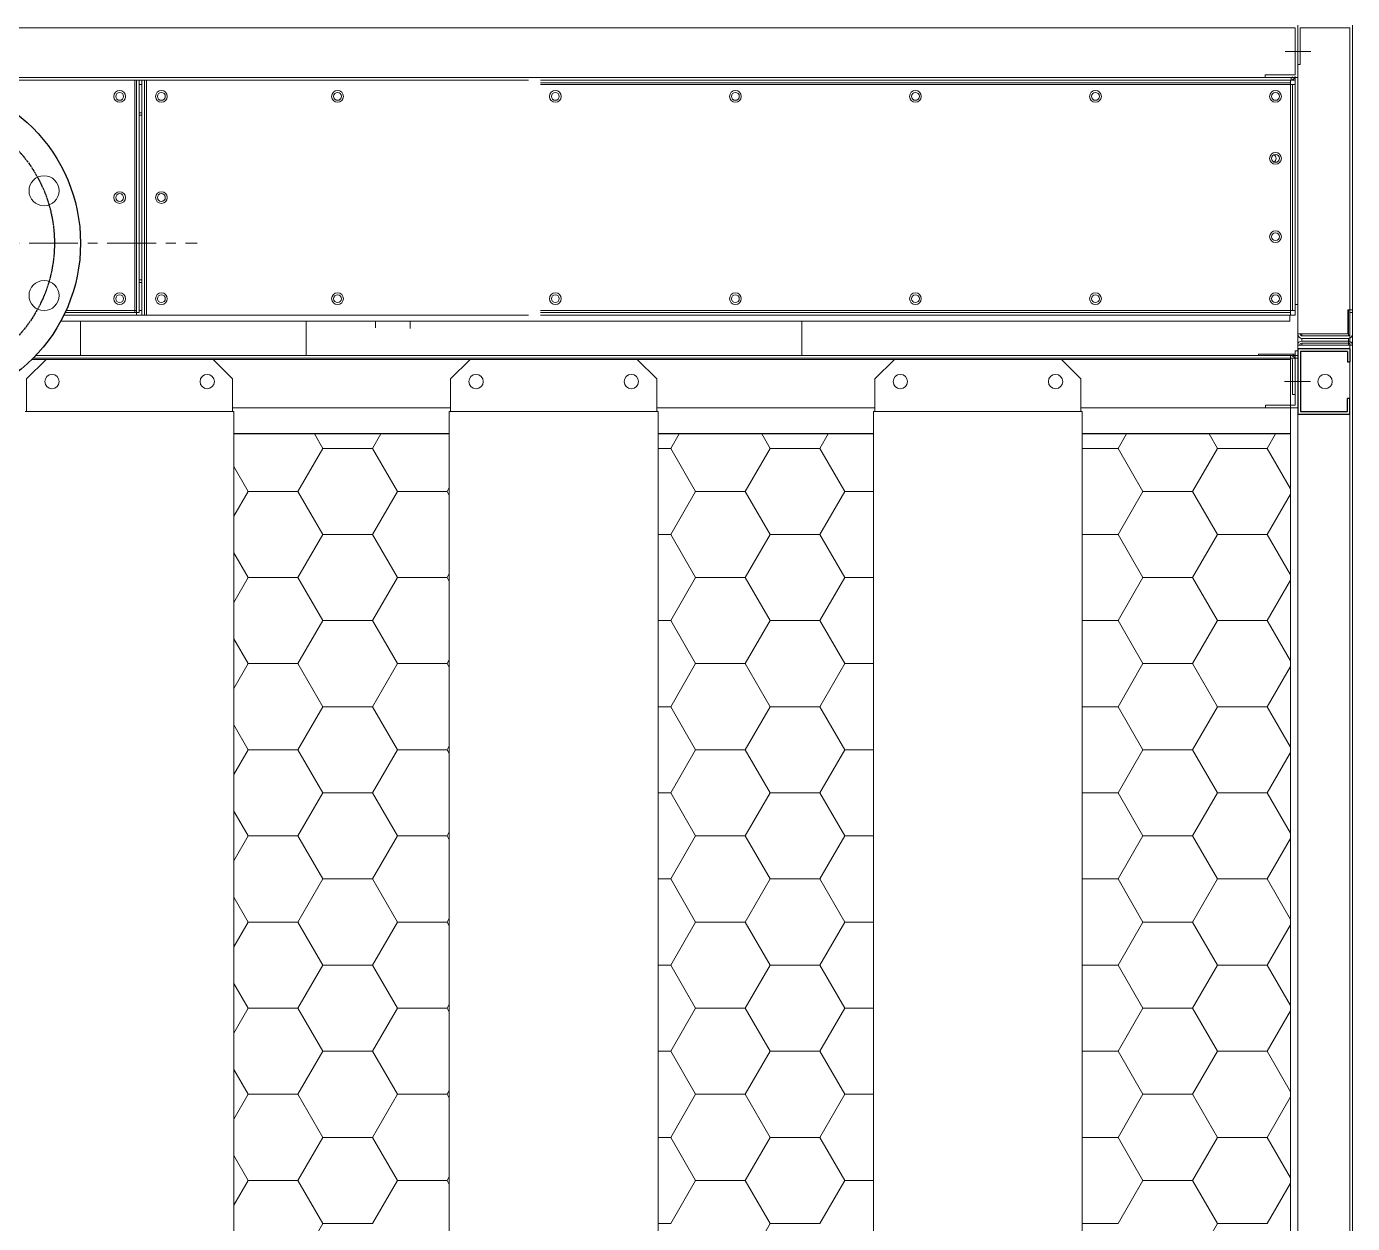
# Model space of a CAD drawing. Header units: millimetres. Extents: x -17070 to 46266, y -291348 to 34996.
# Drawn here: x 21487 to 22503, y 23266 to 24183 of the extents above; entities that cross this region are included whole.
import ezdxf

# ---------------------------------------------------------------- set-up
doc = ezdxf.new("R2010")
doc.units = ezdxf.units.MM
doc.linetypes.add('CENTER', pattern=[2, 1.25, -0.25, 0.25, -0.25])
for name, color, linetype in [('1', 1, 'CENTER'), ('3', 7, 'Continuous'), ('center', 1, 'CENTER')]:
    doc.layers.add(name, color=color, linetype=linetype)

# ---------------------------------------------------------------- blocks, each defined once
blk = doc.blocks.new('435')
for p, q in [((-131382, 21088.8), (-131342, 21088.8)), ((-131382, 21088.8), (-131382, 21078.8)), ((-131380, 21086.8), (-131344, 21086.8)), ((-131380, 21086.8), (-131380, 21078.8)), ((-131344, 21086.8), (-131344, 21040.8)), ((-131342, 21088.8), (-131342, 21038.8)), ((-131342, 21088.8), (-131342, 21038.8)), ((-131380, 21078.8), (-131382, 21078.8)), ((-131382, 21038.8), (-131382, 21050.8)), ((-131382, 21050.8), (-131380, 21050.8)), ((-131380, 21040.8), (-131380, 21050.8)), ((-131344, 21040.8), (-131380, 21040.8)), ((-131342, 21038.8), (-131382, 21038.8))]:
    blk.add_line(p, q)
blk = doc.blocks.new('3')
at = {"lineweight": 20}
for p, q in [((22459, 24181.6), (20347, 24181.6)), ((22459, 24181.6), (22459, 24145.6)), ((22461, 24183.6), (22461, 22383.6)), ((22501, 24181.6), (22463, 24181.6)), ((22463, 24181.6), (22463, 24153.6)), ((22501, 24181.6), (22501, 21808.6)), ((22503, 24183.6), (22503, 21783.6)), ((22461, 24153.6), (22463, 24153.6)), ((21461.9, 24143.6), (22461, 24143.6)), ((22459, 24145.6), (22436, 24145.6)), ((22436, 24143.6), (22436, 24145.6)), ((21486.6, 23912.6), (21501.6, 23927.6)), ((21490.8, 23927.6), (21629.6, 23927.6)), ((22459, 23928.6), (21491.8, 23928.6)), ((22461, 23930.6), (21493.7, 23930.6)), ((21644.6, 23912.6), (21629.6, 23927.6)), ((21811.7, 23912.6), (21826.7, 23927.6)), ((21826.7, 23927.6), (21954.7, 23927.6)), ((21969.7, 23912.6), (21954.7, 23927.6)), ((22136.9, 23912.6), (22151.9, 23927.6)), ((22151.9, 23927.6), (22279.9, 23927.6)), ((22294.9, 23912.6), (22279.9, 23927.6)), ((22459, 23928.6), (22459, 23892.6)), ((21486.6, 23887.6), (21486.6, 23912.6)), ((21644.6, 23887.6), (21644.6, 23912.6)), ((21811.7, 23887.6), (21811.7, 23912.6)), ((21969.7, 23887.6), (21969.7, 23912.6)), ((22136.9, 23887.6), (22136.9, 23912.6)), ((22294.9, 23887.6), (22294.9, 23912.6)), ((21645.6, 23887.6), (21485.6, 23887.6)), ((21811.7, 23890.6), (21644.6, 23890.6)), ((21645.6, 22394.6), (21645.6, 23887.6)), ((21810.7, 22394.6), (21810.7, 23887.6)), ((21970.7, 23887.6), (21810.7, 23887.6)), ((22136.9, 23890.6), (21969.7, 23890.6)), ((21970.7, 22394.6), (21970.7, 23887.6)), ((22135.9, 22394.6), (22135.9, 23887.6)), ((22295.9, 23887.6), (22135.9, 23887.6)), ((22461, 23890.6), (22294.9, 23890.6)), ((22295.9, 22394.6), (22295.9, 23887.6)), ((22436.3, 23892.6), (22436.3, 23890.6)), ((22459, 23892.6), (22436.3, 23892.6))]:
    blk.add_line(p, q, dxfattribs=at)
at = {"color": 7, "lineweight": 20, "ltscale": 0.129444}
blk.add_line((22461, 23947.1), (22461, 24180.1), dxfattribs=at)
at = {"color": 7, "lineweight": 20, "ltscale": 0.108889}
blk.add_line((22503, 24161.6), (22503, 23965.6), dxfattribs=at)
blk.add_line((22503, 24161.6), (22503, 23965.6), dxfattribs=at)
at = {"color": 7, "lineweight": 20, "ltscale": 0.057474}
blk.add_line((21569.5, 24141.6), (21340, 24141.6), dxfattribs=at)
at = {"color": 7, "lineweight": 20}
for p, q in [((22427, 24143.6), (21344.1, 24143.6)), ((22455, 23957), (21512.9, 23957)), ((22461, 22383.6), (22461, 23938.5)), ((22503, 22288.7), (22503, 23938.5)), ((22455.5, 23930.6), (21493.7, 23930.6)), ((21826.5, 23927.4), (21629.8, 23927.4)), ((22455.5, 23927.4), (21954.9, 23927.4)), ((21645.6, 23870.8), (21810.7, 23870.8)), ((21645.6, 23870.6), (21810.7, 23870.6)), ((21970.7, 23870.8), (22135.9, 23870.8)), ((21970.7, 23870.6), (22135.9, 23870.6)), ((22295.9, 23870.8), (22455.5, 23870.8)), ((22295.9, 23870.6), (22455.5, 23870.6))]:
    blk.add_line(p, q, dxfattribs=at)
at = {"color": 7, "lineweight": 20, "ltscale": 0.098056}
blk.add_line((21569.5, 24141.6), (21569.5, 23965.1), dxfattribs=at)
at = {"color": 7, "lineweight": 20, "ltscale": 0.000833333}
for p, q in [((21569.5, 24141.6), (21571, 24141.6)), ((21578.5, 24141.6), (21577, 24141.6)), ((22455.5, 24138.1), (22455.5, 24139.6)), ((22455.5, 24138.1), (22457, 24138.1)), ((21569.5, 23965.1), (21571, 23965.1)), ((21569.5, 23965.1), (21569.5, 23963.6)), ((21578.5, 23961.6), (21577, 23961.6)), ((22455.5, 23965.1), (22457, 23965.1)), ((22455.5, 23965.1), (22455.5, 23963.6))]:
    blk.add_line(p, q, dxfattribs=at)
at = {"color": 7, "lineweight": 20, "ltscale": 0.098889}
for p, q in [((21571, 24141.6), (21571, 23963.6)), ((21573, 24141.6), (21573, 23963.6))]:
    blk.add_line(p, q, dxfattribs=at)
at = {"color": 7, "lineweight": 20, "ltscale": 0.001111}
for p, q in [((21573, 24141.6), (21571, 24141.6)), ((21575, 24141.6), (21573, 24141.6)), ((21577, 24141.6), (21575, 24141.6)), ((22455.5, 24139.6), (22455.5, 24141.6)), ((21575, 24138.1), (21573, 24138.1)), ((22459, 24138.1), (22457, 24138.1)), ((21573, 24116.6), (21575, 24116.6)), ((21573, 24114.6), (21575, 24114.6)), ((21575, 23988.6), (21573, 23988.6)), ((21575, 23986.6), (21573, 23986.6)), ((22461, 23969.6), (22459, 23969.6)), ((21571, 23963.6), (21573, 23963.6)), ((21571, 23961.6), (21571, 23963.6)), ((21575, 23965.1), (21573, 23965.1)), ((21575, 23961.6), (21577, 23961.6)), ((22455.5, 23961.6), (22455.5, 23963.6)), ((22457, 23965.1), (22459, 23965.1)), ((22501, 23963.6), (22503, 23963.6)), ((22459, 23934.1), (22461, 23934.1)), ((22457, 23900.6), (22459, 23900.6))]:
    blk.add_line(p, q, dxfattribs=at)
at = {"color": 7, "lineweight": 20, "ltscale": 0.1}
for p, q in [((21575, 23961.6), (21575, 24141.6)), ((21577, 23961.6), (21577, 24141.6)), ((21578.5, 24141.6), (21578.5, 23961.6))]:
    blk.add_line(p, q, dxfattribs=at)
at = {"color": 7, "lineweight": 20, "ltscale": 0.162778}
for p, q in [((21871.5, 24141.6), (21578.5, 24141.6)), ((21578.5, 23961.6), (21871.5, 23961.6))]:
    blk.add_line(p, q, dxfattribs=at)
at = {"color": 7, "lineweight": 20, "ltscale": 0.319444}
for p, q in [((21880.5, 24141.6), (22455.5, 24141.6)), ((21880.5, 24139.6), (22455.5, 24139.6)), ((21880.5, 24138.1), (22455.5, 24138.1)), ((22455.5, 23965.1), (21880.5, 23965.1)), ((22455.5, 23963.6), (21880.5, 23963.6)), ((22455.5, 23961.6), (21880.5, 23961.6))]:
    blk.add_line(p, q, dxfattribs=at)
at = {"color": 7, "lineweight": 20, "ltscale": 0.014722}
for p, q in [((22455.5, 24143.6), (22429, 24143.6)), ((22431, 23931.6), (22457.5, 23931.6)), ((22457, 23927.1), (22457, 23900.6)), ((22459, 23927.1), (22459, 23900.6))]:
    blk.add_line(p, q, dxfattribs=at)
at = {"color": 7, "lineweight": 20, "ltscale": 0.001944}
for p, q in [((22459, 24141.6), (22455.5, 24141.6)), ((22459, 24141.6), (22459, 24138.1)), ((22459, 24138.1), (22455.5, 24138.1)), ((22459, 23961.6), (22455.5, 23961.6)), ((22459, 23965.1), (22459, 23961.6)), ((22499.5, 23965.6), (22503, 23965.6)), ((22464.5, 23947.1), (22461, 23947.1))]:
    blk.add_line(p, q, dxfattribs=at)
at = {"color": 7, "lineweight": 20, "ltscale": 0.001124}
for p, q in [((22455.9, 24141.6), (22455.9, 24143.7)), ((22464.1, 23941.6), (22464.1, 23943.7)), ((22499.9, 23941.6), (22499.9, 23943.7))]:
    blk.add_line(p, q, dxfattribs=at)
at = {"color": 7, "lineweight": 20, "ltscale": 0.000215675}
blk.add_line((22457.4, 24142), (22457.4, 24141.6), dxfattribs=at)
at = {"color": 7, "lineweight": 20, "ltscale": 0.000247164}
blk.add_line((22459, 24143.1), (22458.6, 24143.1), dxfattribs=at)
at = {"color": 7, "lineweight": 20, "ltscale": 0.000834036}
blk.add_line((22459, 24141.6), (22459, 24143.1), dxfattribs=at)
at = {"color": 7, "lineweight": 20, "ltscale": 0.096111}
for p, q in [((22455.5, 23965.1), (22455.5, 24138.1)), ((22457, 24138.1), (22457, 23965.1)), ((22459, 24138.1), (22459, 23965.1))]:
    blk.add_line(p, q, dxfattribs=at)
at = {"color": 7, "lineweight": 20, "ltscale": 0.021809}
blk.add_line((21571, 23961.6), (21515.3, 23961.6), dxfattribs=at)
at = {"color": 7, "lineweight": 20, "ltscale": 0.021345}
blk.add_line((21571, 23963.6), (21516.2, 23963.6), dxfattribs=at)
at = {"color": 7, "lineweight": 20, "ltscale": 0.020176}
blk.add_line((21569.5, 23965.1), (21516.9, 23965.1), dxfattribs=at)
at = {"color": 7, "lineweight": 20, "ltscale": 0.012752}
blk.add_line((21528, 23930.6), (21528, 23957), dxfattribs=at)
at = {"color": 7, "lineweight": 20, "ltscale": 0.002222}
blk.add_line((21575, 23961.6), (21571, 23961.6), dxfattribs=at)
at = {"color": 7, "lineweight": 20, "ltscale": 0.014663}
for p, q in [((21701, 23930.6), (21701, 23957)), ((22081, 23930.6), (22081, 23957)), ((22081, 23930.6), (22081, 23957))]:
    blk.add_line(p, q, dxfattribs=at)
at = {"color": 7, "lineweight": 20, "ltscale": 0.002923}
blk.add_line((21754.2, 23957), (21754.1, 23951.8), dxfattribs=at)
at = {"color": 7, "lineweight": 20, "ltscale": 0.003261}
blk.add_line((21780.6, 23951.2), (21780.7, 23957), dxfattribs=at)
at = {"color": 7, "lineweight": 20, "ltscale": 0.002559}
blk.add_line((22455, 23957), (22455, 23961.6), dxfattribs=at)
at = {"color": 7, "lineweight": 20, "ltscale": 0.000277769}
blk.add_line((22459, 23965.1), (22459, 23964.6), dxfattribs=at)
at = {"color": 7, "lineweight": 20, "ltscale": 0.010278}
blk.add_line((22499.5, 23965.6), (22499.5, 23947.1), dxfattribs=at)
blk.add_line((22499.5, 23965.6), (22499.5, 23947.1), dxfattribs=at)
at = {"color": 7, "lineweight": 20, "ltscale": 0.011081}
blk.add_line((22499.9, 23945.7), (22499.9, 23965.6), dxfattribs=at)
at = {"color": 7, "lineweight": 20, "ltscale": 0.009167}
for p, q in [((22501, 23963.6), (22501, 23947.1)), ((22503, 23963.6), (22503, 23947.1))]:
    blk.add_line(p, q, dxfattribs=at)
at = {"color": 7, "lineweight": 20, "ltscale": 0.00111}
blk.add_line((22503, 23963.6), (22503, 23965.6), dxfattribs=at)
at = {"color": 7, "lineweight": 20, "ltscale": 0.004715}
blk.add_line((22461, 23938.6), (22461, 23947.1), dxfattribs=at)
at = {"color": 7, "lineweight": 20, "ltscale": 0.000803156}
blk.add_line((22464.1, 23945.7), (22464.1, 23947.1), dxfattribs=at)
at = {"color": 7, "lineweight": 20, "ltscale": 0.019444}
for p, q in [((22464.5, 23947.1), (22499.5, 23947.1)), ((22464.5, 23945.6), (22499.5, 23945.6)), ((22499.5, 23943.6), (22464.5, 23943.6))]:
    blk.add_line(p, q, dxfattribs=at)
at = {"color": 7, "lineweight": 20, "ltscale": 0.004778}
blk.add_line((22503, 23938.5), (22503, 23947.1), dxfattribs=at)
at = {"color": 7, "lineweight": 20, "ltscale": 0.001722}
for p, q in [((22464.1, 23938.5), (22461, 23938.5)), ((22503, 23938.5), (22499.9, 23938.5))]:
    blk.add_line(p, q, dxfattribs=at)
at = {"color": 7, "lineweight": 20, "ltscale": 0.019889}
for p, q in [((22464.1, 23941.6), (22499.9, 23941.6)), ((22464.1, 23940), (22499.9, 23940)), ((22499.9, 23938.5), (22464.1, 23938.5))]:
    blk.add_line(p, q, dxfattribs=at)
at = {"color": 7, "lineweight": 20, "ltscale": 0.000832909}
blk.add_line((22464.1, 23938.5), (22464.1, 23940), dxfattribs=at)
at = {"color": 7, "lineweight": 20, "ltscale": 0.000888889}
blk.add_line((22499.9, 23941.6), (22499.9, 23940), dxfattribs=at)
at = {"color": 7, "lineweight": 20, "ltscale": 0.000832916}
blk.add_line((22499.9, 23938.5), (22499.9, 23940), dxfattribs=at)
at = {"color": 7, "lineweight": 20, "ltscale": 0.000543733}
blk.add_line((22431, 23930.6), (22431, 23931.6), dxfattribs=at)
at = {"color": 7, "lineweight": 20, "ltscale": 0.001775}
blk.add_line((22455.5, 23930.6), (22455.5, 23927.4), dxfattribs=at)
at = {"color": 7, "lineweight": 20, "ltscale": 0.031462}
blk.add_line((22455.5, 23870.8), (22455.5, 23927.4), dxfattribs=at)
at = {"color": 7, "lineweight": 20, "ltscale": 0.000892556}
blk.add_line((22457.5, 23930), (22457.5, 23931.6), dxfattribs=at)
at = {"color": 7, "lineweight": 20, "ltscale": 0.001299}
blk.add_line((22461, 23928.6), (22458.7, 23928.6), dxfattribs=at)
at = {"color": 7, "lineweight": 20, "ltscale": 0.003011}
blk.add_line((22459, 23928.6), (22459, 23934.1), dxfattribs=at)
at = {"color": 7, "linetype": 'Continuous', "lineweight": 20}
for p, q in [((21713.7, 23859.4), (21707.3, 23870.6)), ((21751.8, 23859.4), (21758.3, 23870.6)), ((21980.4, 23859.4), (21986.9, 23870.6)), ((22056.6, 23859.4), (22050.2, 23870.6)), ((22094.7, 23859.4), (22101.2, 23870.6)), ((22323.3, 23859.4), (22329.8, 23870.6)), ((22399.5, 23859.4), (22393.1, 23870.6)), ((22437.6, 23859.4), (22444.1, 23870.6)), ((21694.7, 23826.4), (21713.7, 23859.4)), ((21713.7, 23859.4), (21751.8, 23859.4)), ((21770.9, 23826.4), (21751.8, 23859.4)), ((21970.7, 23859.4), (21980.4, 23859.4)), ((21999.5, 23826.4), (21980.4, 23859.4)), ((22037.6, 23826.4), (22056.6, 23859.4)), ((22056.6, 23859.4), (22094.7, 23859.4)), ((22113.8, 23826.4), (22094.7, 23859.4)), ((22295.9, 23859.4), (22323.3, 23859.4)), ((22342.4, 23826.4), (22323.3, 23859.4)), ((22380.5, 23826.4), (22399.5, 23859.4)), ((22399.5, 23859.4), (22437.6, 23859.4)), ((22455.5, 23828.5), (22437.6, 23859.4)), ((21656.6, 23826.4), (21645.6, 23845.5)), ((21645.6, 23807.4), (21656.6, 23826.4)), ((21656.6, 23826.4), (21694.7, 23826.4)), ((21713.7, 23793.4), (21694.7, 23826.4)), ((21751.8, 23793.4), (21770.9, 23826.4)), ((21770.9, 23826.4), (21809, 23826.4)), ((21809, 23826.4), (21810.7, 23829.5)), ((21810.7, 23823.4), (21809, 23826.4)), ((21980.4, 23793.4), (21999.5, 23826.4)), ((21999.5, 23826.4), (22037.6, 23826.4)), ((22056.6, 23793.4), (22037.6, 23826.4)), ((22094.7, 23793.4), (22113.8, 23826.4)), ((22113.8, 23826.4), (22135.9, 23826.4)), ((22323.3, 23793.4), (22342.4, 23826.4)), ((22342.4, 23826.4), (22380.5, 23826.4)), ((22399.5, 23793.4), (22380.5, 23826.4)), ((22437.6, 23793.4), (22455.5, 23824.4)), ((21694.7, 23760.4), (21713.7, 23793.4)), ((21713.7, 23793.4), (21751.8, 23793.4)), ((21770.9, 23760.4), (21751.8, 23793.4)), ((21970.7, 23793.4), (21980.4, 23793.4)), ((21999.5, 23760.4), (21980.4, 23793.4)), ((22037.6, 23760.4), (22056.6, 23793.4)), ((22056.6, 23793.4), (22094.7, 23793.4)), ((22113.8, 23760.4), (22094.7, 23793.4)), ((22295.9, 23793.4), (22323.3, 23793.4)), ((22342.4, 23760.4), (22323.3, 23793.4)), ((22380.5, 23760.4), (22399.5, 23793.4)), ((22399.5, 23793.4), (22437.6, 23793.4)), ((22455.5, 23762.5), (22437.6, 23793.4)), ((21656.6, 23760.4), (21645.6, 23779.5)), ((21645.6, 23741.4), (21656.6, 23760.4)), ((21656.6, 23760.4), (21694.7, 23760.4)), ((21713.7, 23727.5), (21694.7, 23760.4)), ((21751.8, 23727.5), (21770.9, 23760.4)), ((21770.9, 23760.4), (21809, 23760.4)), ((21809, 23760.4), (21810.7, 23763.5)), ((21810.7, 23757.4), (21809, 23760.4)), ((21980.4, 23727.5), (21999.5, 23760.4)), ((21999.5, 23760.4), (22037.6, 23760.4)), ((22056.6, 23727.5), (22037.6, 23760.4)), ((22094.7, 23727.5), (22113.8, 23760.4)), ((22113.8, 23760.4), (22135.9, 23760.4)), ((22323.3, 23727.5), (22342.4, 23760.4)), ((22342.4, 23760.4), (22380.5, 23760.4)), ((22399.5, 23727.5), (22380.5, 23760.4)), ((22437.6, 23727.5), (22455.5, 23758.4)), ((21694.7, 23694.5), (21713.7, 23727.5)), ((21713.7, 23727.5), (21751.8, 23727.5)), ((21770.9, 23694.5), (21751.8, 23727.5)), ((21970.7, 23727.5), (21980.4, 23727.5)), ((21999.5, 23694.5), (21980.4, 23727.5)), ((22037.6, 23694.5), (22056.6, 23727.5)), ((22056.6, 23727.5), (22094.7, 23727.5)), ((22113.8, 23694.5), (22094.7, 23727.5)), ((22295.9, 23727.5), (22323.3, 23727.5)), ((22342.4, 23694.5), (22323.3, 23727.5)), ((22380.5, 23694.5), (22399.5, 23727.5)), ((22399.5, 23727.5), (22437.6, 23727.5)), ((22455.5, 23696.5), (22437.6, 23727.5)), ((21656.6, 23694.5), (21645.6, 23713.5)), ((21645.6, 23675.4), (21656.6, 23694.5)), ((21656.6, 23694.5), (21694.7, 23694.5)), ((21713.7, 23661.5), (21694.7, 23694.5)), ((21751.8, 23661.5), (21770.9, 23694.5)), ((21770.9, 23694.5), (21809, 23694.5)), ((21809, 23694.5), (21810.7, 23697.5)), ((21810.7, 23691.4), (21809, 23694.5)), ((21980.4, 23661.5), (21999.5, 23694.5)), ((21999.5, 23694.5), (22037.6, 23694.5)), ((22056.6, 23661.5), (22037.6, 23694.5)), ((22094.7, 23661.5), (22113.8, 23694.5)), ((22113.8, 23694.5), (22135.9, 23694.5)), ((22323.3, 23661.5), (22342.4, 23694.5)), ((22342.4, 23694.5), (22380.5, 23694.5)), ((22399.5, 23661.5), (22380.5, 23694.5)), ((22437.6, 23661.5), (22455.5, 23692.4)), ((21694.7, 23628.5), (21713.7, 23661.5)), ((21713.7, 23661.5), (21751.8, 23661.5)), ((21770.9, 23628.5), (21751.8, 23661.5)), ((21970.7, 23661.5), (21980.4, 23661.5)), ((21999.5, 23628.5), (21980.4, 23661.5)), ((22037.6, 23628.5), (22056.6, 23661.5)), ((22056.6, 23661.5), (22094.7, 23661.5)), ((22113.8, 23628.5), (22094.7, 23661.5)), ((22295.9, 23661.5), (22323.3, 23661.5)), ((22342.4, 23628.5), (22323.3, 23661.5)), ((22380.5, 23628.5), (22399.5, 23661.5)), ((22399.5, 23661.5), (22437.6, 23661.5)), ((22455.5, 23630.5), (22437.6, 23661.5)), ((21656.6, 23628.5), (21645.6, 23647.5)), ((21645.6, 23609.4), (21656.6, 23628.5)), ((21656.6, 23628.5), (21694.7, 23628.5)), ((21713.7, 23595.5), (21694.7, 23628.5)), ((21751.8, 23595.5), (21770.9, 23628.5)), ((21770.9, 23628.5), (21809, 23628.5)), ((21809, 23628.5), (21810.7, 23631.5)), ((21810.7, 23625.5), (21809, 23628.5)), ((21980.4, 23595.5), (21999.5, 23628.5)), ((21999.5, 23628.5), (22037.6, 23628.5)), ((22056.6, 23595.5), (22037.6, 23628.5)), ((22094.7, 23595.5), (22113.8, 23628.5)), ((22113.8, 23628.5), (22135.9, 23628.5)), ((22323.3, 23595.5), (22342.4, 23628.5)), ((22342.4, 23628.5), (22380.5, 23628.5)), ((22399.5, 23595.5), (22380.5, 23628.5)), ((22437.6, 23595.5), (22455.5, 23626.4)), ((21694.7, 23562.5), (21713.7, 23595.5)), ((21713.7, 23595.5), (21751.8, 23595.5)), ((21770.9, 23562.5), (21751.8, 23595.5)), ((21970.7, 23595.5), (21980.4, 23595.5)), ((21999.5, 23562.5), (21980.4, 23595.5)), ((22037.6, 23562.5), (22056.6, 23595.5)), ((22056.6, 23595.5), (22094.7, 23595.5)), ((22113.8, 23562.5), (22094.7, 23595.5)), ((22295.9, 23595.5), (22323.3, 23595.5)), ((22342.4, 23562.5), (22323.3, 23595.5)), ((22380.5, 23562.5), (22399.5, 23595.5)), ((22399.5, 23595.5), (22437.6, 23595.5)), ((22455.5, 23564.5), (22437.6, 23595.5)), ((21656.6, 23562.5), (21645.6, 23581.5)), ((21645.6, 23543.4), (21656.6, 23562.5)), ((21656.6, 23562.5), (21694.7, 23562.5)), ((21713.7, 23529.5), (21694.7, 23562.5)), ((21751.8, 23529.5), (21770.9, 23562.5)), ((21770.9, 23562.5), (21809, 23562.5)), ((21809, 23562.5), (21810.7, 23565.5)), ((21810.7, 23559.5), (21809, 23562.5)), ((21980.4, 23529.5), (21999.5, 23562.5)), ((21999.5, 23562.5), (22037.6, 23562.5)), ((22056.6, 23529.5), (22037.6, 23562.5)), ((22094.7, 23529.5), (22113.8, 23562.5)), ((22113.8, 23562.5), (22135.9, 23562.5)), ((22323.3, 23529.5), (22342.4, 23562.5)), ((22342.4, 23562.5), (22380.5, 23562.5)), ((22399.5, 23529.5), (22380.5, 23562.5)), ((22437.6, 23529.5), (22455.5, 23560.4)), ((21694.7, 23496.5), (21713.7, 23529.5)), ((21713.7, 23529.5), (21751.8, 23529.5)), ((21770.9, 23496.5), (21751.8, 23529.5)), ((21970.7, 23529.5), (21980.4, 23529.5)), ((21999.5, 23496.5), (21980.4, 23529.5)), ((22037.6, 23496.5), (22056.6, 23529.5)), ((22056.6, 23529.5), (22094.7, 23529.5)), ((22113.8, 23496.5), (22094.7, 23529.5)), ((22295.9, 23529.5), (22323.3, 23529.5)), ((22342.4, 23496.5), (22323.3, 23529.5)), ((22380.5, 23496.5), (22399.5, 23529.5)), ((22399.5, 23529.5), (22437.6, 23529.5)), ((22455.5, 23498.5), (22437.6, 23529.5)), ((21656.6, 23496.5), (21645.6, 23515.5)), ((21645.6, 23477.4), (21656.6, 23496.5)), ((21656.6, 23496.5), (21694.7, 23496.5)), ((21713.7, 23463.5), (21694.7, 23496.5)), ((21751.8, 23463.5), (21770.9, 23496.5)), ((21770.9, 23496.5), (21809, 23496.5)), ((21809, 23496.5), (21810.7, 23499.5)), ((21810.7, 23493.5), (21809, 23496.5)), ((21980.4, 23463.5), (21999.5, 23496.5)), ((21999.5, 23496.5), (22037.6, 23496.5)), ((22056.6, 23463.5), (22037.6, 23496.5)), ((22094.7, 23463.5), (22113.8, 23496.5)), ((22113.8, 23496.5), (22135.9, 23496.5)), ((22323.3, 23463.5), (22342.4, 23496.5)), ((22342.4, 23496.5), (22380.5, 23496.5)), ((22399.5, 23463.5), (22380.5, 23496.5)), ((22437.6, 23463.5), (22455.5, 23494.4)), ((21694.7, 23430.5), (21713.7, 23463.5)), ((21713.7, 23463.5), (21751.8, 23463.5)), ((21770.9, 23430.5), (21751.8, 23463.5)), ((21970.7, 23463.5), (21980.4, 23463.5)), ((21999.5, 23430.5), (21980.4, 23463.5)), ((22037.6, 23430.5), (22056.6, 23463.5)), ((22056.6, 23463.5), (22094.7, 23463.5)), ((22113.8, 23430.5), (22094.7, 23463.5)), ((22295.9, 23463.5), (22323.3, 23463.5)), ((22342.4, 23430.5), (22323.3, 23463.5)), ((22380.5, 23430.5), (22399.5, 23463.5)), ((22399.5, 23463.5), (22437.6, 23463.5)), ((22455.5, 23432.5), (22437.6, 23463.5)), ((21656.6, 23430.5), (21645.6, 23449.5)), ((21645.6, 23411.4), (21656.6, 23430.5)), ((21656.6, 23430.5), (21694.7, 23430.5)), ((21713.7, 23397.5), (21694.7, 23430.5)), ((21751.8, 23397.5), (21770.9, 23430.5)), ((21770.9, 23430.5), (21809, 23430.5)), ((21809, 23430.5), (21810.7, 23433.5)), ((21810.7, 23427.5), (21809, 23430.5)), ((21980.4, 23397.5), (21999.5, 23430.5)), ((21999.5, 23430.5), (22037.6, 23430.5)), ((22056.6, 23397.5), (22037.6, 23430.5)), ((22094.7, 23397.5), (22113.8, 23430.5)), ((22113.8, 23430.5), (22135.9, 23430.5)), ((22323.3, 23397.5), (22342.4, 23430.5)), ((22342.4, 23430.5), (22380.5, 23430.5)), ((22399.5, 23397.5), (22380.5, 23430.5)), ((22437.6, 23397.5), (22455.5, 23428.4)), ((21694.7, 23364.5), (21713.7, 23397.5)), ((21713.7, 23397.5), (21751.8, 23397.5)), ((21770.9, 23364.5), (21751.8, 23397.5)), ((21970.7, 23397.5), (21980.4, 23397.5)), ((21999.5, 23364.5), (21980.4, 23397.5)), ((22037.6, 23364.5), (22056.6, 23397.5)), ((22056.6, 23397.5), (22094.7, 23397.5)), ((22113.8, 23364.5), (22094.7, 23397.5)), ((22295.9, 23397.5), (22323.3, 23397.5)), ((22342.4, 23364.5), (22323.3, 23397.5)), ((22380.5, 23364.5), (22399.5, 23397.5)), ((22399.5, 23397.5), (22437.6, 23397.5)), ((22455.5, 23366.5), (22437.6, 23397.5)), ((21656.6, 23364.5), (21645.6, 23383.6)), ((21809, 23364.5), (21810.7, 23367.5)), ((21645.6, 23345.4), (21656.6, 23364.5)), ((21656.6, 23364.5), (21694.7, 23364.5)), ((21713.7, 23331.5), (21694.7, 23364.5)), ((21751.8, 23331.5), (21770.9, 23364.5)), ((21770.9, 23364.5), (21809, 23364.5)), ((21810.7, 23361.5), (21809, 23364.5)), ((21980.4, 23331.5), (21999.5, 23364.5)), ((21999.5, 23364.5), (22037.6, 23364.5)), ((22056.6, 23331.5), (22037.6, 23364.5)), ((22094.7, 23331.5), (22113.8, 23364.5)), ((22113.8, 23364.5), (22135.9, 23364.5)), ((22323.3, 23331.5), (22342.4, 23364.5)), ((22342.4, 23364.5), (22380.5, 23364.5)), ((22399.5, 23331.5), (22380.5, 23364.5)), ((22437.6, 23331.5), (22455.5, 23362.5)), ((21694.7, 23298.5), (21713.7, 23331.5)), ((21713.7, 23331.5), (21751.8, 23331.5)), ((21770.9, 23298.5), (21751.8, 23331.5)), ((21970.7, 23331.5), (21980.4, 23331.5)), ((21999.5, 23298.5), (21980.4, 23331.5)), ((22037.6, 23298.5), (22056.6, 23331.5)), ((22056.6, 23331.5), (22094.7, 23331.5)), ((22113.8, 23298.5), (22094.7, 23331.5)), ((22295.9, 23331.5), (22323.3, 23331.5)), ((22342.4, 23298.5), (22323.3, 23331.5)), ((22380.5, 23298.5), (22399.5, 23331.5)), ((22399.5, 23331.5), (22437.6, 23331.5)), ((22455.5, 23300.6), (22437.6, 23331.5)), ((21656.6, 23298.5), (21645.6, 23317.6)), ((21645.6, 23279.5), (21656.6, 23298.5)), ((21656.6, 23298.5), (21694.7, 23298.5)), ((21713.7, 23265.5), (21694.7, 23298.5)), ((21751.8, 23265.5), (21770.9, 23298.5)), ((21770.9, 23298.5), (21809, 23298.5)), ((21809, 23298.5), (21810.7, 23301.5)), ((21810.7, 23295.5), (21809, 23298.5)), ((21980.4, 23265.5), (21999.5, 23298.5)), ((21999.5, 23298.5), (22037.6, 23298.5)), ((22056.6, 23265.5), (22037.6, 23298.5)), ((22094.7, 23265.5), (22113.8, 23298.5)), ((22113.8, 23298.5), (22135.9, 23298.5)), ((22323.3, 23265.5), (22342.4, 23298.5)), ((22342.4, 23298.5), (22380.5, 23298.5)), ((22399.5, 23265.5), (22380.5, 23298.5)), ((22437.6, 23265.5), (22455.5, 23296.5)), ((21694.7, 23232.5), (21713.7, 23265.5)), ((21713.7, 23265.5), (21751.8, 23265.5)), ((21970.7, 23265.5), (21980.4, 23265.5)), ((22037.6, 23232.5), (22056.6, 23265.5)), ((22056.6, 23265.5), (22094.7, 23265.5)), ((22295.9, 23265.5), (22323.3, 23265.5)), ((22380.5, 23232.5), (22399.5, 23265.5)), ((22399.5, 23265.5), (22437.6, 23265.5))]:
    blk.add_line(p, q, dxfattribs=at)
at = {"color": 7, "lineweight": 20, "ltscale": 9.68397e-05}
blk.add_line((22455.5, 23870.6), (22455.5, 23870.8), dxfattribs=at)
at = {"color": 0, "lineweight": 20}
for points in [[(21645.6, 23870.6), (21810.7, 23870.6)], [(21970.7, 23870.6), (22135.9, 23870.6)], [(22295.9, 23870.6), (22455.5, 23870.6), (22455.5, 22383.6)]]:
    blk.add_lwpolyline(points, dxfattribs=at)
at = {"color": 7, "lineweight": 20}
for centre, radius in [((21558, 24129.1), 4.5), ((21558, 24129.1), 3), ((21590, 24129.1), 4.5), ((21590, 24129.1), 3), ((21725, 24129.1), 4.5), ((21725, 24129.1), 3), ((21892, 24129.1), 4.5), ((21892, 24129.1), 3), ((22030, 24129.1), 4.5), ((22030, 24129.1), 3), ((22168, 24129.1), 4.5), ((22168, 24129.1), 3), ((22306, 24129.1), 4.5), ((22306, 24129.1), 3), ((22444, 24129.1), 4.5), ((22444, 24129.1), 3), ((22444, 24081.6), 4.5), ((22444, 24081.6), 3), ((21558, 24051.6), 4.5), ((21558, 24051.6), 3), ((21590, 24051.6), 4.5), ((21590, 24051.6), 3), ((22444, 24021.6), 4.5), ((22444, 24021.6), 3), ((21558, 23974.1), 4.5), ((21590, 23974.1), 4.5), ((21725, 23974.1), 4.5), ((21892, 23974.1), 4.5), ((22030, 23974.1), 4.5), ((22168, 23974.1), 4.5), ((22306, 23974.1), 4.5), ((22444, 23974.1), 4.5), ((21558, 23974.1), 3), ((21590, 23974.1), 3), ((21725, 23974.1), 3), ((21892, 23974.1), 3), ((22030, 23974.1), 3), ((22168, 23974.1), 3), ((22306, 23974.1), 3), ((22444, 23974.1), 3)]:
    blk.add_circle(centre, radius, dxfattribs=at)
at = {"lineweight": 5}
for centre in [(21500, 24056.8), (21500, 23976.5)]:
    blk.add_circle(centre, 11.5, dxfattribs=at)
at = {"lineweight": 20}
for centre in [(21506.1, 23910.6), (21625.1, 23910.6), (21831.2, 23910.6), (21950.2, 23910.6), (22156.4, 23910.6), (22275.4, 23910.6), (22482, 23910.6)]:
    blk.add_circle(centre, 5.5, dxfattribs=at)
at = {"color": 7, "lineweight": 20}
for centre, radius, start, end in [((22455.5, 24138.1), 3.5, 89.6201, 90), ((22455.9, 24144.7), 3.1, 270, 0), ((22455.9, 24144.7), 1.5, 270, 335.4787), ((22455.9, 24146.7), 3.1, 270, 293.6311), ((22459.1, 24145), 1.84, 253.1728, 265.913), ((22455.9, 24139.1), 3.1, 0, 0.7483), ((22441.5, 24081.6), 3, 294.6219, 65.3747), ((22464.5, 23947.1), 3.5, 180, 270), ((22464.5, 23947.1), 1.5, 180, 270), ((22499.5, 23947.1), 1.5, 270, 0), ((22499.5, 23947.1), 3.5, 270, 0), ((22464.1, 23938.5), 3.1, 90, 180), ((22464.1, 23938.5), 1.5, 90, 180), ((22499.9, 23938.5), 3.1, 0, 90), ((22499.9, 23938.5), 1.5, 0, 90), ((22455.5, 23927.1), 3.5, 0, 90), ((22455.5, 23927.1), 1.5, 0, 90)]:
    blk.add_arc(centre, radius, start, end, dxfattribs=at)
for centre, major_axis, ratio, start_param, end_param in [((22455.9, 24139), (-3.1, 0), 0.983909, 3.141593, 3.148225), ((22455.9, 24060.7), (-3.1, 0), 0.804688, 3.141593, 3.146741), ((22455.9, 23971.6), (-3.1, 0), 0.658616, 3.141593, 3.145227), ((22457.5, 23931.8), (1.5, 0), 0.087156, 4.712389, 6.283185)]:
    blk.add_ellipse(centre, major_axis=major_axis, ratio=ratio, start_param=start_param, end_param=end_param, dxfattribs=at)
at = {"layer": '1'}
blk.add_circle((21403, 24016.6), 105, dxfattribs=at)
at = {"layer": '3'}
blk.add_circle((21403, 24016.6), 125, dxfattribs=at)
at = {"layer": 'center', "lineweight": 20}
for p, q in [((22471.1, 24163.6), (22451.1, 24163.6)), ((22450.9, 23910.6), (22470.9, 23910.6)), ((22451, 23910.6), (22471, 23910.6))]:
    blk.add_line(p, q, dxfattribs=at)
at = {"layer": 'center', "lineweight": 20, "ltscale": 30}
blk.add_line((21188.5, 24016.6), (21617.5, 24016.6), dxfattribs=at)
at = {"lineweight": 20, "xscale": -1}
blk.add_blockref('435', (-108880.9, 2846.8), dxfattribs=at)

msp = doc.modelspace()

# ---------------------------------------------------------------- block references
msp.add_blockref('3', (0, 0))

doc.saveas('drawing.dxf')
